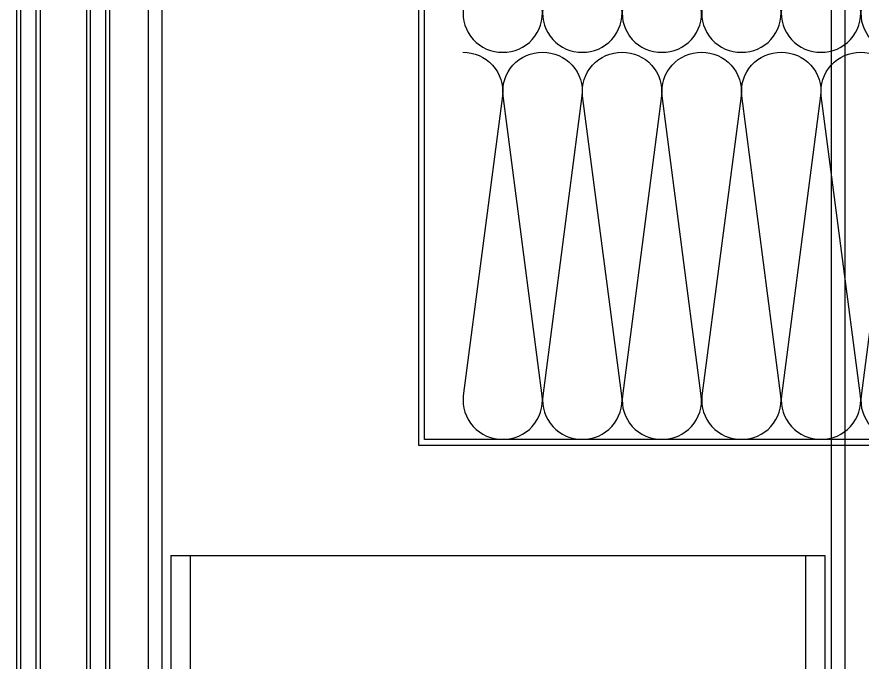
# Model space of a CAD drawing. Extents: x 6843040 to 15500510, y -6507076 to -4940511.
# Drawn here: x 7683134.9 to 7683353.3, y -6153891.5 to -6153724.7 of the extents above; entities that cross this region are included whole.
import ezdxf

# ---------------------------------------------------------------- set-up
doc = ezdxf.new("R2010")
doc.units = 0
doc.header["$LTSCALE"] = 1000
doc.header["$MEASUREMENT"] = 0
doc.linetypes.add('HIDDEN', pattern=[0.375, 0.25, -0.125])
for name, color, linetype in [('GC', 3, 'Continuous'), ('LT-dim 1', 3, 'Continuous'), ('LT-dim 10', 253, 'Continuous'), ('LT-Fill-密封胶', 113, 'Continuous'), ('LT-中线', 6, 'Continuous'), ('LT-玻璃', 4, 'Continuous'), ('LT-铝板', 31, 'Continuous'), ('XC', 61, 'Continuous'), ('钢立柱规格布置', 2, 'Continuous')]:
    doc.layers.add(name, color=color, linetype=linetype)

# ---------------------------------------------------------------- blocks, each defined once
blk = doc.blocks.new('LT-BLK-20240603163343', base_point=(-3102913.412890759, 295840.9490596681))
at = {"layer": 'LT-Fill-密封胶'}
h = blk.add_hatch(dxfattribs=at)
h.set_pattern_fill('ANSI38', color=8, scale=2, style=0)
h.set_pattern_definition([(45, (-2772054.24012991, 233924.1443912563), (-4.490128060534576, 4.490128060534577), []), (135, (-2772054.24012991, 233924.1443912563), (-13.47038418160373, 4.490128060534578), [15.875, -9.525])])
edge = h.paths.add_edge_path()
edge.add_arc((-3103105.182630866, 295847.9445893168), 53.49325224012031, 349.22577148122093, 370.77422851344784, ccw=False)
edge.add_line((-3103052.632387903, 295837.9445893304), (-3102872.632387904, 295837.9445893395))
edge.add_arc((-3102820.082144962, 295847.944589319), 53.49325221775999, 169.2257714843428, 190.7742285157185, ccw=False)
edge.add_line((-3102872.632387904, 295857.9445892984), (-3103052.632387902, 295857.9445892984))
at = {"layer": 'GC', "color": 8, "linetype": 'HIDDEN', "ltscale": 50}
for p, q in [((-3102878.382199378, 295987.9445893046), (-3103047.382199377, 295987.9445893014)), ((-3103047.382199377, 295987.9445892986), (-3103047.382199377, 295660.9490596829)), ((-3103042.382199377, 295987.9445892986), (-3103042.382199377, 295660.9490596829)), ((-3102883.382199378, 295987.9445892986), (-3102883.382199378, 295660.9490596829)), ((-3102878.382199378, 295987.9445892986), (-3102878.382199378, 295660.9490596829)), ((-3102878.382199378, 295660.9490596867), (-3103049.382199377, 295660.9490596857))]:
    blk.add_line(p, q, dxfattribs=at)
at = {"layer": 'LT-Fill-密封胶', "color": 8}
for points in [[(-3103052.632387901, 295857.9445892934, -0.09430092778769975), (-3103052.632387903, 295837.9445893294, 1.164155667562947e-10)], [(-3102872.632387904, 295857.9445892934, 0.09430092778769975), (-3102872.632387902, 295837.9445893294, -1.164155667562947e-10)]]:
    blk.add_lwpolyline(points, format="xyb", dxfattribs=at)
at = {"layer": 'XC', "ltscale": 0.5}
for p, q in [((-3102872.632387904, 295857.9445892934), (-3103052.632387901, 295857.9445893124)), ((-3102872.632387904, 295837.9445893294), (-3103052.632387901, 295837.9445893124))]:
    blk.add_line(p, q, dxfattribs=at)
blk = doc.blocks.new('*U242')
at = {"layer": 'LT-玻璃', "color": 8}
for p, q in [((-1696.802555535035, 23.00001763110049), (-0.0008645246417771091, 23.00001763110049)), ((-1696.802555535016, 19.00001763110049), (-0.000864524623153784, 19.00001763110049)), ((-1696.802555535016, 5), (-0.0008468935226630947, 5)), ((-1696.80255553502, 1.000386271683965), (-0.0008468935266137123, 1.000386271683965))]:
    blk.add_line(p, q, dxfattribs=at)
at = {"layer": 'LT-玻璃', "color": 150}
for points in [[(-1696.802555535035, 24.00001763110049), (-1.000864524641777, 24.00001763110049), (-0.0008645246417771091, 23.00001763110049), (-0.000864524623153784, 19.00001763110049), (-1.000864524623154, 18.00001763110049), (-1696.802555535016, 18.00001763110049)], [(-1696.80255553502, 0), (-1.000846893526614, 0), (-0.0008468935266137123, 1), (-0.0008468935226630947, 5), (-1.000846893522663, 6), (-1696.802555535016, 6)]]:
    blk.add_lwpolyline(points, dxfattribs=at)

msp = doc.modelspace()

# ---------------------------------------------------------------- linework, layer by layer
at = {"layer": 'GC', "color": 8, "linetype": 'HIDDEN', "ltscale": 20}
for p, q in [((7683172.42675539, -6156083.889312535), (7683172.426755386, -6153466.512499955)), ((7683172.42675539, -6156083.889312535), (7683172.426755386, -6153466.512499955)), ((7683172.42675539, -6156083.889312534), (7683172.426755386, -6153466.512499955)), ((7683172.42675539, -6156083.889312534), (7683172.426755386, -6153466.512499955)), ((7683172.431873722, -6156083.889312536), (7683172.431873718, -6153466.512499956)), ((7683172.431873722, -6156083.889312535), (7683172.431873718, -6153466.512499955)), ((7683172.431873726, -6156083.889312536), (7683172.431873722, -6153466.512499956)), ((7683345.42675539, -6156083.889312535), (7683345.426755388, -6153466.512499955)), ((7683345.42675539, -6156083.889312534), (7683345.426755388, -6153466.512499955)), ((7683345.431873722, -6156083.889312536), (7683345.43187372, -6153466.512499956)), ((7683345.431873722, -6156083.889312535), (7683345.43187372, -6153466.512499955))]:
    msp.add_line(p, q, dxfattribs=at)
at = {"layer": 'LT-dim 1', "extrusion": (0, 1.224646799147353e-16, -1), "elevation": -7.610285264466888e-10}
for points in [[(-7683250.25845484, -6153722.62963366, -0.451718), (-7683260.454326176, -6153733.88963366, -0.451718), (-7683270.65021067, -6153722.62963366)], [(-7683270.814010493, -6153722.62963366, -0.451718), (-7683281.009881831, -6153733.88963366, -0.451718), (-7683291.205766323, -6153722.62963366)], [(-7683291.369566145, -6153722.62963366, -0.451718), (-7683301.565437484, -6153733.88963366, -0.451718), (-7683311.761321976, -6153722.62963366)], [(-7683311.9251218, -6153722.62963366, -0.451718), (-7683322.120993136, -6153733.88963366, -0.451718), (-7683332.316877631, -6153722.62963366)], [(-7683332.480677453, -6153722.62963366, -0.451718), (-7683342.676548789, -6153733.88963366, -0.451718), (-7683352.872433283, -6153722.62963366)], [(-7683353.036233108, -6153722.62963366, -0.451718), (-7683363.232104444, -6153733.88963366, -0.451718)], [(-7683250.17654835, -6153733.88963366, 0.451718), (-7683260.372432842, -6153745.149593661), (-7683250.25845484, -6153822.62963366, -0.451718), (-7683260.454326176, -6153833.88963366, -0.451718), (-7683270.65021067, -6153822.62963366), (-7683260.53621951, -6153745.149593661, 0.451718), (-7683270.732104002, -6153733.88963366, 0.451718), (-7683280.927988497, -6153745.149593661), (-7683270.814010493, -6153822.62963366, -0.451718), (-7683281.009881831, -6153833.88963366, -0.451718), (-7683291.205766323, -6153822.62963366), (-7683281.091775163, -6153745.149593661, 0.451718), (-7683291.287659657, -6153733.88963366, 0.451718), (-7683301.483544149, -6153745.149593661), (-7683291.369566145, -6153822.62963366, -0.451718), (-7683301.565437484, -6153833.88963366, -0.451718), (-7683311.761321976, -6153822.62963366), (-7683301.647330816, -6153745.149593661, 0.451718), (-7683311.84321531, -6153733.88963366, 0.451718), (-7683322.039099804, -6153745.149593661), (-7683311.9251218, -6153822.62963366, -0.451718), (-7683322.120993136, -6153833.88963366, -0.451718), (-7683332.316877631, -6153822.62963366), (-7683322.202886471, -6153745.149593661, 0.451718), (-7683332.398770965, -6153733.88963366, 0.451718), (-7683342.594655457, -6153745.149593661), (-7683332.480677453, -6153822.62963366, -0.451718), (-7683342.676548789, -6153833.88963366, -0.451718), (-7683352.872433283, -6153822.62963366), (-7683342.758442125, -6153745.149593661, 0.451718), (-7683352.954326618, -6153733.88963366, 0.451718), (-7683363.15021111, -6153745.149593661), (-7683353.036233108, -6153822.62963366, -0.451718), (-7683363.232104444, -6153833.88963366, -0.451718)]]:
    msp.add_lwpolyline(points, format="xyb", dxfattribs=at)
at = {"layer": 'LT-中线'}
for p, q in [((7683240.206290097, -6153833.889315879), (7683435.176549233, -6153833.889315879)), ((7683238.706290097, -6153835.414050026), (7683435.176549233, -6153835.414050026))]:
    msp.add_line(p, q, dxfattribs=at)
msp.add_lwpolyline([(7683240.206290097, -6153833.914050027), (7683240.206290097, -6153668.889295476), (7683222.076822023, -6153668.889295476), (7683222.076822023, -6153670.389295476), (7683238.706290097, -6153670.389295476), (7683238.706290097, -6153835.414050026)], dxfattribs=at)
at = {"layer": 'LT-铝板'}
for p, q in [((7683168.92675539, -6156083.889312535), (7683168.926755386, -6153466.512499955)), ((7683168.92675539, -6156083.889312535), (7683168.926755386, -6153466.512499955)), ((7683168.92675539, -6156083.889312534), (7683168.926755386, -6153466.512499955)), ((7683168.92675539, -6156083.889312534), (7683168.926755386, -6153466.512499955)), ((7683168.931873722, -6156083.889312536), (7683168.931873718, -6153466.512499956)), ((7683168.931873722, -6156083.889312535), (7683168.931873718, -6153466.512499955)), ((7683168.931873726, -6156083.889312536), (7683168.931873724, -6153466.512499956)), ((7683348.92675539, -6156083.889312535), (7683348.92675539, -6153466.512499955)), ((7683348.92675539, -6156083.889312534), (7683348.92675539, -6153466.512499955)), ((7683348.931873722, -6156083.889312536), (7683348.931873722, -6153466.512499956)), ((7683348.931873722, -6156083.889312535), (7683348.931873722, -6153466.512499955))]:
    msp.add_line(p, q, dxfattribs=at)

# ---------------------------------------------------------------- block references
at = {"layer": 'LT-dim 10', "xscale": -1}
msp.add_blockref('LT-BLK-20240603163343', (7683209.707258246, -6154010.884845538), dxfattribs=at)
at = {"layer": '钢立柱规格布置', "xscale": -1, "rotation": 270}
for p in [(7683134.931856088, -6153641.388769136), (7683134.931856094, -6153641.388769136)]:
    msp.add_blockref('*U242', p, dxfattribs=at)

doc.saveas('drawing.dxf')
